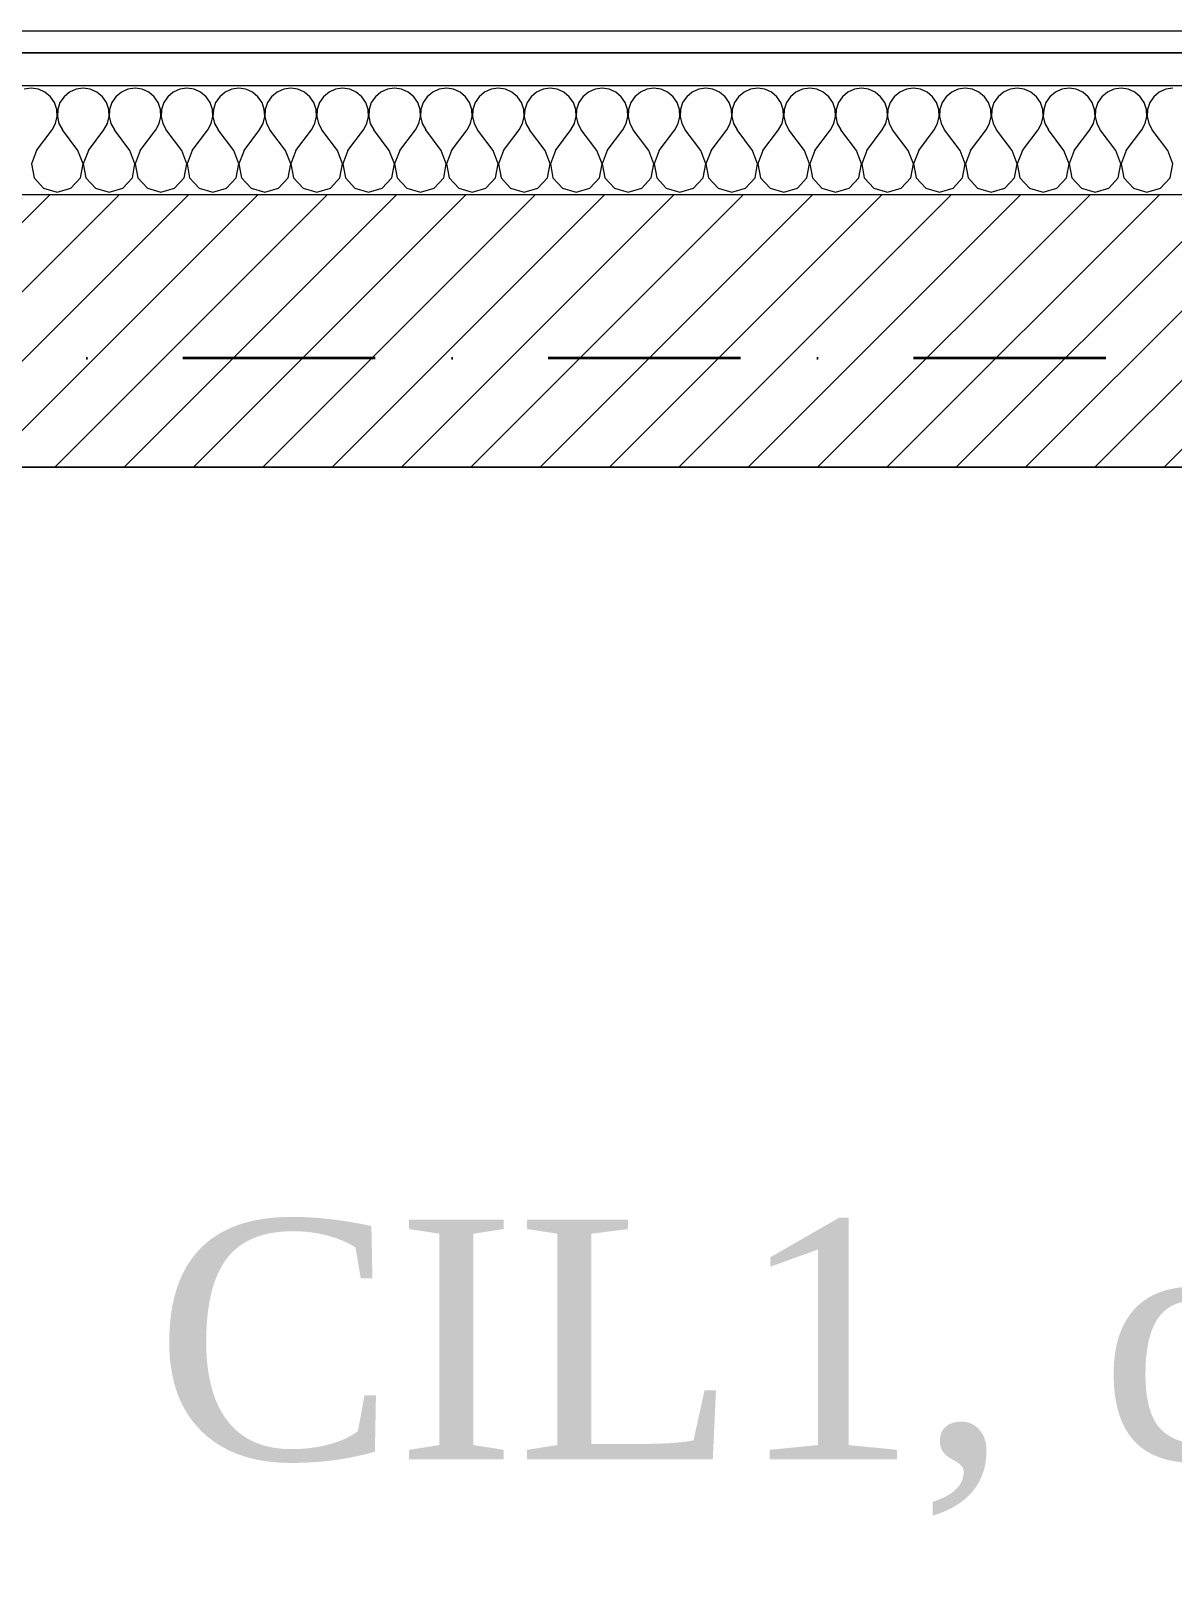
# Model space of a CAD drawing. Header units: millimetres. Extents: x 1322820 to 1391563, y 1051909 to 1098256.
# Drawn here: x 1359569 to 1360616, y 1089540 to 1090971 of the extents above; entities that cross this region are included whole.
import ezdxf
from ezdxf.enums import TextEntityAlignment as Align

# ---------------------------------------------------------------- set-up
doc = ezdxf.new("R2010")
doc.units = ezdxf.units.MM
doc.header["$MEASUREMENT"] = 0
doc.linetypes.add('Dot & Dashed', pattern=[335.138881, 176.388884, -88.194442, 0, -70.555556])
doc.layers.get('0').update_dxf_attribs({"true_color": 0x787878})
for name, color, linetype, true_color in [('arhitectura - decoratii fatada', 7, 'Continuous', 0x787878), ('New_arhitectura - axe', 7, 'Continuous', 0x787878), ('New_rezistenta - pereti de rezistenta', 7, 'Continuous', 0x787878)]:
    doc.layers.add(name, color=color, linetype=linetype, true_color=true_color)
for name, color, linetype, lineweight, true_color in [('arhitectura - decoratii fatada_Pen_No__101', 7, 'Continuous', 13, 0x787878), ('New_arhitectura - axe_Pen_No__201', 7, 'Continuous', 35, 0x787878), ('New_arhitectura - suprafete DTAC_Pen_No__2', 7, 'Continuous', 13, 0x787878), ('New_rezistenta - pereti de rezistenta_Pen_No__1', 7, 'Continuous', 13, 0x787878), ('New_rezistenta - pereti de rezistenta_Pen_No__21', 7, 'Continuous', 20, 0x787878), ('rezistenta - scari_Pen_No__1', 7, 'Continuous', 13, 0x787878)]:
    doc.layers.add(name, color=color, linetype=linetype, lineweight=lineweight, true_color=true_color)
doc.layers.add('circuite iluminat vitali', color=1, linetype='Continuous')
doc.styles.add('GENERATED_STYLE_1', font='arialbd.ttf')

# ---------------------------------------------------------------- blocks, each defined once
blk = doc.blocks.new('*X47', base_point=(1356235.2, 1078942.6))
at = {"layer": 'New_rezistenta - pereti de rezistenta_Pen_No__1', "color": 7, "linetype": 'Continuous', "lineweight": 13}
for p, q in [((1359568.6, 1090918.2), (1359562.1, 1090917.3)), ((1359575.1, 1090917.3), (1359568.6, 1090918.2)), ((1359581.1, 1090914.7), (1359575.1, 1090917.3)), ((1359586.1, 1090910.5), (1359581.1, 1090914.7)), ((1359589.9, 1090905.1), (1359586.1, 1090910.5)), ((1359592, 1090898.8), (1359589.9, 1090905.1)), ((1359594.9, 1090905.1), (1359592.8, 1090898.8)), ((1359598.6, 1090910.5), (1359594.9, 1090905.1)), ((1359603.7, 1090914.7), (1359598.6, 1090910.5)), ((1359609.7, 1090917.3), (1359603.7, 1090914.7)), ((1359616.2, 1090918.2), (1359609.7, 1090917.3)), ((1359622.7, 1090917.3), (1359616.2, 1090918.2)), ((1359628.7, 1090914.7), (1359622.7, 1090917.3)), ((1359633.8, 1090910.5), (1359628.7, 1090914.7)), ((1359637.5, 1090905.1), (1359633.8, 1090910.5)), ((1359639.6, 1090898.8), (1359637.5, 1090905.1)), ((1359642.5, 1090905.1), (1359640.4, 1090898.8)), ((1359646.2, 1090910.5), (1359642.5, 1090905.1)), ((1359651.3, 1090914.7), (1359646.2, 1090910.5)), ((1359657.3, 1090917.3), (1359651.3, 1090914.7)), ((1359663.8, 1090918.2), (1359657.3, 1090917.3)), ((1359670.3, 1090917.3), (1359663.8, 1090918.2)), ((1359676.3, 1090914.7), (1359670.3, 1090917.3)), ((1359681.4, 1090910.5), (1359676.3, 1090914.7)), ((1359685.1, 1090905.1), (1359681.4, 1090910.5)), ((1359687.2, 1090898.8), (1359685.1, 1090905.1)), ((1359690.1, 1090905.1), (1359688, 1090898.8)), ((1359693.9, 1090910.5), (1359690.1, 1090905.1)), ((1359698.9, 1090914.7), (1359693.9, 1090910.5)), ((1359704.9, 1090917.3), (1359698.9, 1090914.7)), ((1359711.4, 1090918.2), (1359704.9, 1090917.3)), ((1359717.9, 1090917.3), (1359711.4, 1090918.2)), ((1359723.9, 1090914.7), (1359717.9, 1090917.3)), ((1359729, 1090910.5), (1359723.9, 1090914.7)), ((1359732.7, 1090905.1), (1359729, 1090910.5)), ((1359734.8, 1090898.8), (1359732.7, 1090905.1)), ((1359737.7, 1090905.1), (1359735.7, 1090898.8)), ((1359741.5, 1090910.5), (1359737.7, 1090905.1)), ((1359746.5, 1090914.7), (1359741.5, 1090910.5)), ((1359752.5, 1090917.3), (1359746.5, 1090914.7)), ((1359759, 1090918.2), (1359752.5, 1090917.3)), ((1359765.6, 1090917.3), (1359759, 1090918.2)), ((1359771.6, 1090914.7), (1359765.6, 1090917.3)), ((1359776.6, 1090910.5), (1359771.6, 1090914.7)), ((1359780.3, 1090905.1), (1359776.6, 1090910.5)), ((1359782.4, 1090898.8), (1359780.3, 1090905.1)), ((1359785.4, 1090905.1), (1359783.3, 1090898.8)), ((1359789.1, 1090910.5), (1359785.4, 1090905.1)), ((1359794.1, 1090914.7), (1359789.1, 1090910.5)), ((1359800.2, 1090917.3), (1359794.1, 1090914.7)), ((1359806.7, 1090918.2), (1359800.2, 1090917.3)), ((1359813.2, 1090917.3), (1359806.7, 1090918.2)), ((1359819.2, 1090914.7), (1359813.2, 1090917.3)), ((1359824.2, 1090910.5), (1359819.2, 1090914.7)), ((1359828, 1090905.1), (1359824.2, 1090910.5)), ((1359830.1, 1090898.8), (1359828, 1090905.1)), ((1359833, 1090905.1), (1359830.9, 1090898.8)), ((1359836.7, 1090910.5), (1359833, 1090905.1)), ((1359841.8, 1090914.7), (1359836.7, 1090910.5)), ((1359847.8, 1090917.3), (1359841.8, 1090914.7)), ((1359854.3, 1090918.2), (1359847.8, 1090917.3)), ((1359860.8, 1090917.3), (1359854.3, 1090918.2)), ((1359866.8, 1090914.7), (1359860.8, 1090917.3)), ((1359871.9, 1090910.5), (1359866.8, 1090914.7)), ((1359875.6, 1090905.1), (1359871.9, 1090910.5)), ((1359877.7, 1090898.8), (1359875.6, 1090905.1)), ((1359880.6, 1090905.1), (1359878.5, 1090898.8)), ((1359884.3, 1090910.5), (1359880.6, 1090905.1)), ((1359889.4, 1090914.7), (1359884.3, 1090910.5)), ((1359895.4, 1090917.3), (1359889.4, 1090914.7)), ((1359901.9, 1090918.2), (1359895.4, 1090917.3)), ((1359908.4, 1090917.3), (1359901.9, 1090918.2)), ((1359914.4, 1090914.7), (1359908.4, 1090917.3)), ((1359919.5, 1090910.5), (1359914.4, 1090914.7)), ((1359923.2, 1090905.1), (1359919.5, 1090910.5)), ((1359925.3, 1090898.8), (1359923.2, 1090905.1)), ((1359928.2, 1090905.1), (1359926.1, 1090898.8)), ((1359931.9, 1090910.5), (1359928.2, 1090905.1)), ((1359937, 1090914.7), (1359931.9, 1090910.5)), ((1359943, 1090917.3), (1359937, 1090914.7)), ((1359949.5, 1090918.2), (1359943, 1090917.3)), ((1359956, 1090917.3), (1359949.5, 1090918.2)), ((1359962, 1090914.7), (1359956, 1090917.3)), ((1359967.1, 1090910.5), (1359962, 1090914.7)), ((1359970.8, 1090905.1), (1359967.1, 1090910.5)), ((1359972.9, 1090898.8), (1359970.8, 1090905.1)), ((1359975.8, 1090905.1), (1359973.7, 1090898.8)), ((1359979.6, 1090910.5), (1359975.8, 1090905.1)), ((1359984.6, 1090914.7), (1359979.6, 1090910.5)), ((1359990.6, 1090917.3), (1359984.6, 1090914.7)), ((1359997.1, 1090918.2), (1359990.6, 1090917.3)), ((1360003.6, 1090917.3), (1359997.1, 1090918.2)), ((1360009.7, 1090914.7), (1360003.6, 1090917.3)), ((1360014.7, 1090910.5), (1360009.7, 1090914.7)), ((1360018.4, 1090905.1), (1360014.7, 1090910.5)), ((1360020.5, 1090898.8), (1360018.4, 1090905.1)), ((1360023.5, 1090905.1), (1360021.4, 1090898.8)), ((1360027.2, 1090910.5), (1360023.5, 1090905.1)), ((1360032.2, 1090914.7), (1360027.2, 1090910.5)), ((1360038.3, 1090917.3), (1360032.2, 1090914.7)), ((1360044.8, 1090918.2), (1360038.3, 1090917.3)), ((1360051.3, 1090917.3), (1360044.8, 1090918.2)), ((1360057.3, 1090914.7), (1360051.3, 1090917.3)), ((1360062.3, 1090910.5), (1360057.3, 1090914.7)), ((1360066.1, 1090905.1), (1360062.3, 1090910.5)), ((1360068.2, 1090898.8), (1360066.1, 1090905.1)), ((1360071.1, 1090905.1), (1360069, 1090898.8)), ((1360074.8, 1090910.5), (1360071.1, 1090905.1)), ((1360079.9, 1090914.7), (1360074.8, 1090910.5)), ((1360085.9, 1090917.3), (1360079.9, 1090914.7)), ((1360092.4, 1090918.2), (1360085.9, 1090917.3)), ((1360098.9, 1090917.3), (1360092.4, 1090918.2)), ((1360104.9, 1090914.7), (1360098.9, 1090917.3)), ((1360110, 1090910.5), (1360104.9, 1090914.7)), ((1360113.7, 1090905.1), (1360110, 1090910.5)), ((1360115.8, 1090898.8), (1360113.7, 1090905.1)), ((1360118.7, 1090905.1), (1360116.6, 1090898.8)), ((1360122.4, 1090910.5), (1360118.7, 1090905.1)), ((1360127.5, 1090914.7), (1360122.4, 1090910.5)), ((1360133.5, 1090917.3), (1360127.5, 1090914.7)), ((1360140, 1090918.2), (1360133.5, 1090917.3)), ((1360146.5, 1090917.3), (1360140, 1090918.2)), ((1360152.5, 1090914.7), (1360146.5, 1090917.3)), ((1360157.6, 1090910.5), (1360152.5, 1090914.7)), ((1360161.3, 1090905.1), (1360157.6, 1090910.5)), ((1360163.4, 1090898.8), (1360161.3, 1090905.1)), ((1360166.3, 1090905.1), (1360164.2, 1090898.8)), ((1360170, 1090910.5), (1360166.3, 1090905.1)), ((1360175.1, 1090914.7), (1360170, 1090910.5)), ((1360181.1, 1090917.3), (1360175.1, 1090914.7)), ((1360187.6, 1090918.2), (1360181.1, 1090917.3)), ((1360194.1, 1090917.3), (1360187.6, 1090918.2)), ((1360200.1, 1090914.7), (1360194.1, 1090917.3)), ((1360205.2, 1090910.5), (1360200.1, 1090914.7)), ((1360208.9, 1090905.1), (1360205.2, 1090910.5)), ((1360211, 1090898.8), (1360208.9, 1090905.1)), ((1360213.9, 1090905.1), (1360211.8, 1090898.8)), ((1360217.7, 1090910.5), (1360213.9, 1090905.1)), ((1360222.7, 1090914.7), (1360217.7, 1090910.5)), ((1360228.7, 1090917.3), (1360222.7, 1090914.7)), ((1360235.2, 1090918.2), (1360228.7, 1090917.3)), ((1360241.7, 1090917.3), (1360235.2, 1090918.2)), ((1360247.8, 1090914.7), (1360241.7, 1090917.3)), ((1360252.8, 1090910.5), (1360247.8, 1090914.7)), ((1360256.5, 1090905.1), (1360252.8, 1090910.5)), ((1360258.6, 1090898.8), (1360256.5, 1090905.1)), ((1360261.6, 1090905.1), (1360259.5, 1090898.8)), ((1360265.3, 1090910.5), (1360261.6, 1090905.1)), ((1360270.3, 1090914.7), (1360265.3, 1090910.5)), ((1360276.3, 1090917.3), (1360270.3, 1090914.7)), ((1360282.9, 1090918.2), (1360276.3, 1090917.3)), ((1360289.4, 1090917.3), (1360282.9, 1090918.2)), ((1360295.4, 1090914.7), (1360289.4, 1090917.3)), ((1360300.4, 1090910.5), (1360295.4, 1090914.7)), ((1360304.2, 1090905.1), (1360300.4, 1090910.5)), ((1360306.3, 1090898.8), (1360304.2, 1090905.1)), ((1360309.2, 1090905.1), (1360307.1, 1090898.8)), ((1360312.9, 1090910.5), (1360309.2, 1090905.1)), ((1360318, 1090914.7), (1360312.9, 1090910.5)), ((1360324, 1090917.3), (1360318, 1090914.7)), ((1360330.5, 1090918.2), (1360324, 1090917.3)), ((1360337, 1090917.3), (1360330.5, 1090918.2)), ((1360343, 1090914.7), (1360337, 1090917.3)), ((1360348, 1090910.5), (1360343, 1090914.7)), ((1360351.8, 1090905.1), (1360348, 1090910.5)), ((1360353.9, 1090898.8), (1360351.8, 1090905.1)), ((1360356.8, 1090905.1), (1360354.7, 1090898.8)), ((1360360.5, 1090910.5), (1360356.8, 1090905.1)), ((1360365.6, 1090914.7), (1360360.5, 1090910.5)), ((1360371.6, 1090917.3), (1360365.6, 1090914.7)), ((1360378.1, 1090918.2), (1360371.6, 1090917.3)), ((1360384.6, 1090917.3), (1360378.1, 1090918.2)), ((1360390.6, 1090914.7), (1360384.6, 1090917.3)), ((1360395.7, 1090910.5), (1360390.6, 1090914.7)), ((1360399.4, 1090905.1), (1360395.7, 1090910.5)), ((1360401.5, 1090898.8), (1360399.4, 1090905.1)), ((1360404.4, 1090905.1), (1360402.3, 1090898.8)), ((1360408.1, 1090910.5), (1360404.4, 1090905.1)), ((1360413.2, 1090914.7), (1360408.1, 1090910.5)), ((1360419.2, 1090917.3), (1360413.2, 1090914.7)), ((1360425.7, 1090918.2), (1360419.2, 1090917.3)), ((1360432.2, 1090917.3), (1360425.7, 1090918.2)), ((1360438.2, 1090914.7), (1360432.2, 1090917.3)), ((1360443.3, 1090910.5), (1360438.2, 1090914.7)), ((1360447, 1090905.1), (1360443.3, 1090910.5)), ((1360449.1, 1090898.8), (1360447, 1090905.1)), ((1360452, 1090905.1), (1360449.9, 1090898.8)), ((1360455.8, 1090910.5), (1360452, 1090905.1)), ((1360460.8, 1090914.7), (1360455.8, 1090910.5)), ((1360466.8, 1090917.3), (1360460.8, 1090914.7)), ((1360473.3, 1090918.2), (1360466.8, 1090917.3)), ((1360479.8, 1090917.3), (1360473.3, 1090918.2)), ((1360485.8, 1090914.7), (1360479.8, 1090917.3)), ((1360490.9, 1090910.5), (1360485.8, 1090914.7)), ((1360494.6, 1090905.1), (1360490.9, 1090910.5)), ((1360496.7, 1090898.8), (1360494.6, 1090905.1)), ((1360499.7, 1090905.1), (1360497.6, 1090898.8)), ((1360503.4, 1090910.5), (1360499.7, 1090905.1)), ((1360508.4, 1090914.7), (1360503.4, 1090910.5)), ((1360514.4, 1090917.3), (1360508.4, 1090914.7)), ((1360521, 1090918.2), (1360514.4, 1090917.3)), ((1360527.5, 1090917.3), (1360521, 1090918.2)), ((1360533.5, 1090914.7), (1360527.5, 1090917.3)), ((1360538.5, 1090910.5), (1360533.5, 1090914.7)), ((1360542.2, 1090905.1), (1360538.5, 1090910.5)), ((1360544.3, 1090898.8), (1360542.2, 1090905.1)), ((1360547.3, 1090905.1), (1360545.2, 1090898.8)), ((1360551, 1090910.5), (1360547.3, 1090905.1)), ((1360556.1, 1090914.7), (1360551, 1090910.5)), ((1360562.1, 1090917.3), (1360556.1, 1090914.7)), ((1360568.6, 1090918.2), (1360562.1, 1090917.3)), ((1360575.1, 1090917.3), (1360568.6, 1090918.2)), ((1360581.1, 1090914.7), (1360575.1, 1090917.3)), ((1360586.1, 1090910.5), (1360581.1, 1090914.7)), ((1360589.9, 1090905.1), (1360586.1, 1090910.5)), ((1360592, 1090898.8), (1360589.9, 1090905.1)), ((1360594.9, 1090905.1), (1360592.8, 1090898.8)), ((1360598.6, 1090910.5), (1360594.9, 1090905.1)), ((1360603.7, 1090914.7), (1360598.6, 1090910.5)), ((1360609.7, 1090917.3), (1360603.7, 1090914.7)), ((1360616.2, 1090918.2), (1360609.7, 1090917.3)), ((1359590.8, 1090885.9), (1359592.3, 1090892.3)), ((1359592.3, 1090892.3), (1359592, 1090898.8)), ((1359592.8, 1090898.8), (1359592.5, 1090892.3)), ((1359592.5, 1090892.3), (1359594, 1090885.9)), ((1359638.4, 1090885.9), (1359639.9, 1090892.3)), ((1359639.9, 1090892.3), (1359639.6, 1090898.8)), ((1359640.4, 1090898.8), (1359640.1, 1090892.3)), ((1359640.1, 1090892.3), (1359641.6, 1090885.9)), ((1359686, 1090885.9), (1359687.5, 1090892.3)), ((1359687.5, 1090892.3), (1359687.2, 1090898.8)), ((1359688, 1090898.8), (1359687.7, 1090892.3)), ((1359687.7, 1090892.3), (1359689.2, 1090885.9)), ((1359733.7, 1090885.9), (1359735.1, 1090892.3)), ((1359735.1, 1090892.3), (1359734.8, 1090898.8)), ((1359735.7, 1090898.8), (1359735.3, 1090892.3)), ((1359735.3, 1090892.3), (1359736.8, 1090885.9)), ((1359781.3, 1090885.9), (1359782.8, 1090892.3)), ((1359782.8, 1090892.3), (1359782.4, 1090898.8)), ((1359783.3, 1090898.8), (1359783, 1090892.3)), ((1359783, 1090892.3), (1359784.4, 1090885.9)), ((1359828.9, 1090885.9), (1359830.4, 1090892.3)), ((1359830.4, 1090892.3), (1359830.1, 1090898.8)), ((1359830.9, 1090898.8), (1359830.6, 1090892.3)), ((1359830.6, 1090892.3), (1359832.1, 1090885.9)), ((1359876.5, 1090885.9), (1359878, 1090892.3)), ((1359878, 1090892.3), (1359877.7, 1090898.8)), ((1359878.5, 1090898.8), (1359878.2, 1090892.3)), ((1359878.2, 1090892.3), (1359879.7, 1090885.9)), ((1359924.1, 1090885.9), (1359925.6, 1090892.3)), ((1359925.6, 1090892.3), (1359925.3, 1090898.8)), ((1359926.1, 1090898.8), (1359925.8, 1090892.3)), ((1359925.8, 1090892.3), (1359927.3, 1090885.9)), ((1359971.7, 1090885.9), (1359973.2, 1090892.3)), ((1359973.2, 1090892.3), (1359972.9, 1090898.8)), ((1359973.7, 1090898.8), (1359973.4, 1090892.3)), ((1359973.4, 1090892.3), (1359974.9, 1090885.9)), ((1360019.4, 1090885.9), (1360020.9, 1090892.3)), ((1360020.9, 1090892.3), (1360020.5, 1090898.8)), ((1360021.4, 1090898.8), (1360021, 1090892.3)), ((1360021, 1090892.3), (1360022.5, 1090885.9)), ((1360067, 1090885.9), (1360068.5, 1090892.3)), ((1360068.5, 1090892.3), (1360068.2, 1090898.8)), ((1360069, 1090898.8), (1360068.7, 1090892.3)), ((1360068.7, 1090892.3), (1360070.2, 1090885.9)), ((1360114.6, 1090885.9), (1360116.1, 1090892.3)), ((1360116.1, 1090892.3), (1360115.8, 1090898.8)), ((1360116.6, 1090898.8), (1360116.3, 1090892.3)), ((1360116.3, 1090892.3), (1360117.8, 1090885.9)), ((1360162.2, 1090885.9), (1360163.7, 1090892.3)), ((1360163.7, 1090892.3), (1360163.4, 1090898.8)), ((1360164.2, 1090898.8), (1360163.9, 1090892.3)), ((1360163.9, 1090892.3), (1360165.4, 1090885.9)), ((1360209.8, 1090885.9), (1360211.3, 1090892.3)), ((1360211.3, 1090892.3), (1360211, 1090898.8)), ((1360211.8, 1090898.8), (1360211.5, 1090892.3)), ((1360211.5, 1090892.3), (1360213, 1090885.9)), ((1360257.5, 1090885.9), (1360258.9, 1090892.3)), ((1360258.9, 1090892.3), (1360258.6, 1090898.8)), ((1360259.5, 1090898.8), (1360259.1, 1090892.3)), ((1360259.1, 1090892.3), (1360260.6, 1090885.9)), ((1360305.1, 1090885.9), (1360306.6, 1090892.3)), ((1360306.6, 1090892.3), (1360306.3, 1090898.8)), ((1360307.1, 1090898.8), (1360306.8, 1090892.3)), ((1360306.8, 1090892.3), (1360308.2, 1090885.9)), ((1360352.7, 1090885.9), (1360354.2, 1090892.3)), ((1360354.2, 1090892.3), (1360353.9, 1090898.8)), ((1360354.7, 1090898.8), (1360354.4, 1090892.3)), ((1360354.4, 1090892.3), (1360355.9, 1090885.9)), ((1360400.3, 1090885.9), (1360401.8, 1090892.3)), ((1360401.8, 1090892.3), (1360401.5, 1090898.8)), ((1360402.3, 1090898.8), (1360402, 1090892.3)), ((1360402, 1090892.3), (1360403.5, 1090885.9)), ((1360447.9, 1090885.9), (1360449.4, 1090892.3)), ((1360449.4, 1090892.3), (1360449.1, 1090898.8)), ((1360449.9, 1090898.8), (1360449.6, 1090892.3)), ((1360449.6, 1090892.3), (1360451.1, 1090885.9)), ((1360495.6, 1090885.9), (1360497, 1090892.3)), ((1360497, 1090892.3), (1360496.7, 1090898.8)), ((1360497.6, 1090898.8), (1360497.2, 1090892.3)), ((1360497.2, 1090892.3), (1360498.7, 1090885.9)), ((1360543.2, 1090885.9), (1360544.7, 1090892.3)), ((1360544.7, 1090892.3), (1360544.3, 1090898.8)), ((1360545.2, 1090898.8), (1360544.9, 1090892.3)), ((1360544.9, 1090892.3), (1360546.3, 1090885.9)), ((1360590.8, 1090885.9), (1360592.3, 1090892.3)), ((1360592.3, 1090892.3), (1360592, 1090898.8)), ((1360592.8, 1090898.8), (1360592.5, 1090892.3)), ((1360592.5, 1090892.3), (1360594, 1090885.9)), ((1359573.3, 1090861.1), (1359587.6, 1090880.1)), ((1359587.6, 1090880.1), (1359590.8, 1090885.9)), ((1359594, 1090885.9), (1359597.1, 1090880.1)), ((1359611.4, 1090861.1), (1359597.1, 1090880.1)), ((1359621, 1090861.1), (1359635.2, 1090880.1)), ((1359635.2, 1090880.1), (1359638.4, 1090885.9)), ((1359641.6, 1090885.9), (1359644.8, 1090880.1)), ((1359659, 1090861.1), (1359644.8, 1090880.1)), ((1359668.6, 1090861.1), (1359682.9, 1090880.1)), ((1359682.9, 1090880.1), (1359686, 1090885.9)), ((1359689.2, 1090885.9), (1359692.4, 1090880.1)), ((1359706.7, 1090861.1), (1359692.4, 1090880.1)), ((1359716.2, 1090861.1), (1359730.5, 1090880.1)), ((1359730.5, 1090880.1), (1359733.7, 1090885.9)), ((1359736.8, 1090885.9), (1359740, 1090880.1)), ((1359754.3, 1090861.1), (1359740, 1090880.1)), ((1359763.8, 1090861.1), (1359778.1, 1090880.1)), ((1359778.1, 1090880.1), (1359781.3, 1090885.9)), ((1359784.4, 1090885.9), (1359787.6, 1090880.1)), ((1359801.9, 1090861.1), (1359787.6, 1090880.1)), ((1359811.4, 1090861.1), (1359825.7, 1090880.1)), ((1359825.7, 1090880.1), (1359828.9, 1090885.9)), ((1359832.1, 1090885.9), (1359835.2, 1090880.1)), ((1359849.5, 1090861.1), (1359835.2, 1090880.1)), ((1359859, 1090861.1), (1359873.3, 1090880.1)), ((1359873.3, 1090880.1), (1359876.5, 1090885.9)), ((1359879.7, 1090885.9), (1359882.9, 1090880.1)), ((1359897.1, 1090861.1), (1359882.9, 1090880.1)), ((1359906.7, 1090861.1), (1359921, 1090880.1)), ((1359921, 1090880.1), (1359924.1, 1090885.9)), ((1359927.3, 1090885.9), (1359930.5, 1090880.1)), ((1359944.8, 1090861.1), (1359930.5, 1090880.1)), ((1359954.3, 1090861.1), (1359968.6, 1090880.1)), ((1359968.6, 1090880.1), (1359971.7, 1090885.9)), ((1359974.9, 1090885.9), (1359978.1, 1090880.1)), ((1359992.4, 1090861.1), (1359978.1, 1090880.1)), ((1360001.9, 1090861.1), (1360016.2, 1090880.1)), ((1360016.2, 1090880.1), (1360019.4, 1090885.9)), ((1360022.5, 1090885.9), (1360025.7, 1090880.1)), ((1360040, 1090861.1), (1360025.7, 1090880.1)), ((1360049.5, 1090861.1), (1360063.8, 1090880.1)), ((1360063.8, 1090880.1), (1360067, 1090885.9)), ((1360070.2, 1090885.9), (1360073.3, 1090880.1)), ((1360087.6, 1090861.1), (1360073.3, 1090880.1)), ((1360097.1, 1090861.1), (1360111.4, 1090880.1)), ((1360111.4, 1090880.1), (1360114.6, 1090885.9)), ((1360117.8, 1090885.9), (1360121, 1090880.1)), ((1360135.2, 1090861.1), (1360121, 1090880.1)), ((1360144.8, 1090861.1), (1360159, 1090880.1)), ((1360159, 1090880.1), (1360162.2, 1090885.9)), ((1360165.4, 1090885.9), (1360168.6, 1090880.1)), ((1360182.9, 1090861.1), (1360168.6, 1090880.1)), ((1360192.4, 1090861.1), (1360206.7, 1090880.1)), ((1360206.7, 1090880.1), (1360209.8, 1090885.9)), ((1360213, 1090885.9), (1360216.2, 1090880.1)), ((1360230.5, 1090861.1), (1360216.2, 1090880.1)), ((1360240, 1090861.1), (1360254.3, 1090880.1)), ((1360254.3, 1090880.1), (1360257.5, 1090885.9)), ((1360260.6, 1090885.9), (1360263.8, 1090880.1)), ((1360278.1, 1090861.1), (1360263.8, 1090880.1)), ((1360287.6, 1090861.1), (1360301.9, 1090880.1)), ((1360301.9, 1090880.1), (1360305.1, 1090885.9)), ((1360308.2, 1090885.9), (1360311.4, 1090880.1)), ((1360325.7, 1090861.1), (1360311.4, 1090880.1)), ((1360335.2, 1090861.1), (1360349.5, 1090880.1)), ((1360349.5, 1090880.1), (1360352.7, 1090885.9)), ((1360355.9, 1090885.9), (1360359, 1090880.1)), ((1360373.3, 1090861.1), (1360359, 1090880.1)), ((1360382.9, 1090861.1), (1360397.1, 1090880.1)), ((1360397.1, 1090880.1), (1360400.3, 1090885.9)), ((1360403.5, 1090885.9), (1360406.7, 1090880.1)), ((1360421, 1090861.1), (1360406.7, 1090880.1)), ((1360430.5, 1090861.1), (1360444.8, 1090880.1)), ((1360444.8, 1090880.1), (1360447.9, 1090885.9)), ((1360451.1, 1090885.9), (1360454.3, 1090880.1)), ((1360468.6, 1090861.1), (1360454.3, 1090880.1)), ((1360478.1, 1090861.1), (1360492.4, 1090880.1)), ((1360492.4, 1090880.1), (1360495.6, 1090885.9)), ((1360498.7, 1090885.9), (1360501.9, 1090880.1)), ((1360516.2, 1090861.1), (1360501.9, 1090880.1)), ((1360525.7, 1090861.1), (1360540, 1090880.1)), ((1360540, 1090880.1), (1360543.2, 1090885.9)), ((1360546.3, 1090885.9), (1360549.5, 1090880.1)), ((1360563.8, 1090861.1), (1360549.5, 1090880.1)), ((1360573.3, 1090861.1), (1360587.6, 1090880.1)), ((1360587.6, 1090880.1), (1360590.8, 1090885.9)), ((1360594, 1090885.9), (1360597.1, 1090880.1)), ((1360611.4, 1090861.1), (1360597.1, 1090880.1)), ((1359573.3, 1090861.1), (1359568.7, 1090848.9)), ((1359568.7, 1090848.9), (1359571.1, 1090836.1)), ((1359616.1, 1090848.9), (1359611.4, 1090861.1)), ((1359613.7, 1090836.1), (1359616.1, 1090848.9)), ((1359621, 1090861.1), (1359616.3, 1090848.9)), ((1359616.3, 1090848.9), (1359618.7, 1090836.1)), ((1359663.7, 1090848.9), (1359659, 1090861.1)), ((1359661.3, 1090836.1), (1359663.7, 1090848.9)), ((1359668.6, 1090861.1), (1359663.9, 1090848.9)), ((1359663.9, 1090848.9), (1359666.3, 1090836.1)), ((1359711.3, 1090848.9), (1359706.7, 1090861.1)), ((1359708.9, 1090836.1), (1359711.3, 1090848.9)), ((1359716.2, 1090861.1), (1359711.5, 1090848.9)), ((1359711.5, 1090848.9), (1359713.9, 1090836.1)), ((1359758.9, 1090848.9), (1359754.3, 1090861.1)), ((1359756.5, 1090836.1), (1359758.9, 1090848.9)), ((1359763.8, 1090861.1), (1359759.1, 1090848.9)), ((1359759.1, 1090848.9), (1359761.6, 1090836.1)), ((1359806.6, 1090848.9), (1359801.9, 1090861.1)), ((1359804.2, 1090836.1), (1359806.6, 1090848.9)), ((1359811.4, 1090861.1), (1359806.8, 1090848.9)), ((1359806.8, 1090848.9), (1359809.2, 1090836.1)), ((1359854.2, 1090848.9), (1359849.5, 1090861.1)), ((1359851.8, 1090836.1), (1359854.2, 1090848.9)), ((1359859, 1090861.1), (1359854.4, 1090848.9)), ((1359854.4, 1090848.9), (1359856.8, 1090836.1)), ((1359901.8, 1090848.9), (1359897.1, 1090861.1)), ((1359899.4, 1090836.1), (1359901.8, 1090848.9)), ((1359906.7, 1090861.1), (1359902, 1090848.9)), ((1359902, 1090848.9), (1359904.4, 1090836.1)), ((1359949.4, 1090848.9), (1359944.8, 1090861.1)), ((1359947, 1090836.1), (1359949.4, 1090848.9)), ((1359954.3, 1090861.1), (1359949.6, 1090848.9)), ((1359949.6, 1090848.9), (1359952, 1090836.1)), ((1359997, 1090848.9), (1359992.4, 1090861.1)), ((1359994.6, 1090836.1), (1359997, 1090848.9)), ((1360001.9, 1090861.1), (1359997.2, 1090848.9)), ((1359997.2, 1090848.9), (1359999.7, 1090836.1)), ((1360044.7, 1090848.9), (1360040, 1090861.1)), ((1360042.2, 1090836.1), (1360044.7, 1090848.9)), ((1360049.5, 1090861.1), (1360044.9, 1090848.9)), ((1360044.9, 1090848.9), (1360047.3, 1090836.1)), ((1360092.3, 1090848.9), (1360087.6, 1090861.1)), ((1360089.9, 1090836.1), (1360092.3, 1090848.9)), ((1360097.1, 1090861.1), (1360092.5, 1090848.9)), ((1360092.5, 1090848.9), (1360094.9, 1090836.1)), ((1360139.9, 1090848.9), (1360135.2, 1090861.1)), ((1360137.5, 1090836.1), (1360139.9, 1090848.9)), ((1360144.8, 1090861.1), (1360140.1, 1090848.9)), ((1360140.1, 1090848.9), (1360142.5, 1090836.1)), ((1360187.5, 1090848.9), (1360182.9, 1090861.1)), ((1360185.1, 1090836.1), (1360187.5, 1090848.9)), ((1360192.4, 1090861.1), (1360187.7, 1090848.9)), ((1360187.7, 1090848.9), (1360190.1, 1090836.1)), ((1360235.1, 1090848.9), (1360230.5, 1090861.1)), ((1360232.7, 1090836.1), (1360235.1, 1090848.9)), ((1360240, 1090861.1), (1360235.3, 1090848.9)), ((1360235.3, 1090848.9), (1360237.7, 1090836.1)), ((1360282.8, 1090848.9), (1360278.1, 1090861.1)), ((1360280.3, 1090836.1), (1360282.8, 1090848.9)), ((1360287.6, 1090861.1), (1360283, 1090848.9)), ((1360283, 1090848.9), (1360285.4, 1090836.1)), ((1360330.4, 1090848.9), (1360325.7, 1090861.1)), ((1360328, 1090836.1), (1360330.4, 1090848.9)), ((1360335.2, 1090861.1), (1360330.6, 1090848.9)), ((1360330.6, 1090848.9), (1360333, 1090836.1)), ((1360378, 1090848.9), (1360373.3, 1090861.1)), ((1360375.6, 1090836.1), (1360378, 1090848.9)), ((1360382.9, 1090861.1), (1360378.2, 1090848.9)), ((1360378.2, 1090848.9), (1360380.6, 1090836.1)), ((1360425.6, 1090848.9), (1360421, 1090861.1)), ((1360423.2, 1090836.1), (1360425.6, 1090848.9)), ((1360430.5, 1090861.1), (1360425.8, 1090848.9)), ((1360425.8, 1090848.9), (1360428.2, 1090836.1)), ((1360473.2, 1090848.9), (1360468.6, 1090861.1)), ((1360470.8, 1090836.1), (1360473.2, 1090848.9)), ((1360478.1, 1090861.1), (1360473.4, 1090848.9)), ((1360473.4, 1090848.9), (1360475.8, 1090836.1)), ((1360520.9, 1090848.9), (1360516.2, 1090861.1)), ((1360518.4, 1090836.1), (1360520.9, 1090848.9)), ((1360525.7, 1090861.1), (1360521, 1090848.9)), ((1360521, 1090848.9), (1360523.5, 1090836.1)), ((1360568.5, 1090848.9), (1360563.8, 1090861.1)), ((1360566.1, 1090836.1), (1360568.5, 1090848.9)), ((1360573.3, 1090861.1), (1360568.7, 1090848.9)), ((1360568.7, 1090848.9), (1360571.1, 1090836.1)), ((1360616.1, 1090848.9), (1360611.4, 1090861.1)), ((1360613.7, 1090836.1), (1360616.1, 1090848.9)), ((1359571.1, 1090836.1), (1359579.9, 1090826.5)), ((1359604.9, 1090826.5), (1359613.7, 1090836.1)), ((1359618.7, 1090836.1), (1359627.5, 1090826.5)), ((1359652.5, 1090826.5), (1359661.3, 1090836.1)), ((1359666.3, 1090836.1), (1359675.1, 1090826.5)), ((1359700.1, 1090826.5), (1359708.9, 1090836.1)), ((1359713.9, 1090836.1), (1359722.7, 1090826.5)), ((1359747.8, 1090826.5), (1359756.5, 1090836.1)), ((1359761.6, 1090836.1), (1359770.3, 1090826.5)), ((1359795.4, 1090826.5), (1359804.2, 1090836.1)), ((1359809.2, 1090836.1), (1359818, 1090826.5)), ((1359843, 1090826.5), (1359851.8, 1090836.1)), ((1359856.8, 1090836.1), (1359865.6, 1090826.5)), ((1359890.6, 1090826.5), (1359899.4, 1090836.1)), ((1359904.4, 1090836.1), (1359913.2, 1090826.5)), ((1359938.2, 1090826.5), (1359947, 1090836.1)), ((1359952, 1090836.1), (1359960.8, 1090826.5)), ((1359985.8, 1090826.5), (1359994.6, 1090836.1)), ((1359999.7, 1090836.1), (1360008.4, 1090826.5)), ((1360033.5, 1090826.5), (1360042.2, 1090836.1)), ((1360047.3, 1090836.1), (1360056.1, 1090826.5)), ((1360081.1, 1090826.5), (1360089.9, 1090836.1)), ((1360094.9, 1090836.1), (1360103.7, 1090826.5)), ((1360128.7, 1090826.5), (1360137.5, 1090836.1)), ((1360142.5, 1090836.1), (1360151.3, 1090826.5)), ((1360176.3, 1090826.5), (1360185.1, 1090836.1)), ((1360190.1, 1090836.1), (1360198.9, 1090826.5)), ((1360223.9, 1090826.5), (1360232.7, 1090836.1)), ((1360237.7, 1090836.1), (1360246.5, 1090826.5)), ((1360271.6, 1090826.5), (1360280.3, 1090836.1)), ((1360285.4, 1090836.1), (1360294.1, 1090826.5)), ((1360319.2, 1090826.5), (1360328, 1090836.1)), ((1360333, 1090836.1), (1360341.8, 1090826.5)), ((1360366.8, 1090826.5), (1360375.6, 1090836.1)), ((1360380.6, 1090836.1), (1360389.4, 1090826.5)), ((1360414.4, 1090826.5), (1360423.2, 1090836.1)), ((1360428.2, 1090836.1), (1360437, 1090826.5)), ((1360462, 1090826.5), (1360470.8, 1090836.1)), ((1360475.8, 1090836.1), (1360484.6, 1090826.5)), ((1360509.7, 1090826.5), (1360518.4, 1090836.1)), ((1360523.5, 1090836.1), (1360532.2, 1090826.5)), ((1360557.3, 1090826.5), (1360566.1, 1090836.1)), ((1360571.1, 1090836.1), (1360579.9, 1090826.5)), ((1360604.9, 1090826.5), (1360613.7, 1090836.1)), ((1359579.9, 1090826.5), (1359592.4, 1090823)), ((1359592.4, 1090823), (1359604.9, 1090826.5)), ((1359627.5, 1090826.5), (1359640, 1090823)), ((1359640, 1090823), (1359652.5, 1090826.5)), ((1359675.1, 1090826.5), (1359687.6, 1090823)), ((1359687.6, 1090823), (1359700.1, 1090826.5)), ((1359722.7, 1090826.5), (1359735.2, 1090823)), ((1359735.2, 1090823), (1359747.8, 1090826.5)), ((1359770.3, 1090826.5), (1359782.9, 1090823)), ((1359782.9, 1090823), (1359795.4, 1090826.5)), ((1359818, 1090826.5), (1359830.5, 1090823)), ((1359830.5, 1090823), (1359843, 1090826.5)), ((1359865.6, 1090826.5), (1359878.1, 1090823)), ((1359878.1, 1090823), (1359890.6, 1090826.5)), ((1359913.2, 1090826.5), (1359925.7, 1090823)), ((1359925.7, 1090823), (1359938.2, 1090826.5)), ((1359960.8, 1090826.5), (1359973.3, 1090823)), ((1359973.3, 1090823), (1359985.8, 1090826.5)), ((1360008.4, 1090826.5), (1360021, 1090823)), ((1360021, 1090823), (1360033.5, 1090826.5)), ((1360056.1, 1090826.5), (1360068.6, 1090823)), ((1360068.6, 1090823), (1360081.1, 1090826.5)), ((1360103.7, 1090826.5), (1360116.2, 1090823)), ((1360116.2, 1090823), (1360128.7, 1090826.5)), ((1360151.3, 1090826.5), (1360163.8, 1090823)), ((1360163.8, 1090823), (1360176.3, 1090826.5)), ((1360198.9, 1090826.5), (1360211.4, 1090823)), ((1360211.4, 1090823), (1360223.9, 1090826.5)), ((1360246.5, 1090826.5), (1360259, 1090823)), ((1360259, 1090823), (1360271.6, 1090826.5)), ((1360294.1, 1090826.5), (1360306.7, 1090823)), ((1360306.7, 1090823), (1360319.2, 1090826.5)), ((1360341.8, 1090826.5), (1360354.3, 1090823)), ((1360354.3, 1090823), (1360366.8, 1090826.5)), ((1360389.4, 1090826.5), (1360401.9, 1090823)), ((1360401.9, 1090823), (1360414.4, 1090826.5)), ((1360437, 1090826.5), (1360449.5, 1090823)), ((1360449.5, 1090823), (1360462, 1090826.5)), ((1360484.6, 1090826.5), (1360497.1, 1090823)), ((1360497.1, 1090823), (1360509.7, 1090826.5)), ((1360532.2, 1090826.5), (1360544.8, 1090823)), ((1360544.8, 1090823), (1360557.3, 1090826.5)), ((1360579.9, 1090826.5), (1360592.4, 1090823)), ((1360592.4, 1090823), (1360604.9, 1090826.5))]:
    blk.add_line(p, q, dxfattribs=at)
blk = doc.blocks.new('Wall_14_1', base_point=(1356728.5, 1090570.6))
at = {"layer": 'New_rezistenta - pereti de rezistenta', "linetype": 'Continuous', "lineweight": 0, "true_color": 0x000000}
h = blk.add_hatch(dxfattribs=at)
h.set_pattern_fill('BETON_ARMAT_0001', color=18, style=0, pattern_type=2)
h.set_pattern_definition([(45, (1356235.236, 1078942.57), (-31.8198, 31.8198), [])])
h.paths.add_polyline_path([(1356728.5, 1090570.6), (1361828.5, 1090570.6), (1361828.5, 1090820.6), (1356728.5, 1090820.6)])
at = {"layer": 'New_rezistenta - pereti de rezistenta_Pen_No__21', "color": 7, "linetype": 'Continuous', "lineweight": 20}
for p, q in [((1361828.5, 1090920.6), (1356728.5, 1090920.6)), ((1361828.5, 1090820.6), (1356728.5, 1090820.6))]:
    blk.add_line(p, q, dxfattribs=at)
at = {"layer": 'New_rezistenta - pereti de rezistenta_Pen_No__21', "color": 7, "linetype": 'Continuous', "lineweight": 20, "flags": 128}
for points in [[(1361828.5, 1090950.6), (1356728.5, 1090950.6)], [(1356728.5, 1090570.6), (1361578.5, 1090570.6)]]:
    blk.add_lwpolyline(points, dxfattribs=at)
at = {"layer": 'New_rezistenta - pereti de rezistenta', "color": 7, "lineweight": 20}
blk.add_blockref('*X47', (1356235.2, 1078942.6), dxfattribs=at)
blk = doc.blocks.new('Wall_129_1', base_point=(1361141.9, 1090970.6))
at = {"layer": 'arhitectura - decoratii fatada_Pen_No__101', "color": 253, "linetype": 'Continuous', "lineweight": 13, "flags": 128}
for points in [[(1361141.9, 1090970.6), (1358240.2, 1090970.6)], [(1358240.2, 1090950.6), (1361141.9, 1090950.6)]]:
    blk.add_lwpolyline(points, dxfattribs=at)
blk = doc.blocks.new('Wall_130_1', base_point=(1361141.9, 1090970.6))
at = {"layer": 'arhitectura - decoratii fatada_Pen_No__101', "color": 253, "linetype": 'Continuous', "lineweight": 13, "flags": 128}
for points in [[(1361141.9, 1090970.6), (1358240.2, 1090970.6)], [(1358240.2, 1090950.6), (1361141.9, 1090950.6)]]:
    blk.add_lwpolyline(points, dxfattribs=at)
blk = doc.blocks.new('Wall_131_1', base_point=(1361141.9, 1090970.6))
at = {"layer": 'arhitectura - decoratii fatada_Pen_No__101', "color": 253, "linetype": 'Continuous', "lineweight": 13, "flags": 128}
for points in [[(1361141.9, 1090970.6), (1358240.2, 1090970.6)], [(1358240.2, 1090950.6), (1361141.9, 1090950.6)]]:
    blk.add_lwpolyline(points, dxfattribs=at)
blk = doc.blocks.new('Standard grid marker_3')
at = {"layer": 'New_arhitectura - axe_Pen_No__201', "linetype": 'Dot & Dashed', "lineweight": 35}
blk.add_line((1000, 0), (27856.1, 0), dxfattribs=at)
at = {"layer": 'New_arhitectura - axe_Pen_No__201', "lineweight": 35, "style": 'GENERATED_STYLE_1'}
blk.add_attdef('AC_MarkerText_1', text='', height=125, rotation=180, dxfattribs=at).set_placement((-106.1, 7.1), align=Align.MIDDLE_CENTER)
blk = doc.blocks.new('terasa')
at = {"layer": 'New_arhitectura - suprafete DTAC_Pen_No__2', "linetype": 'Continuous', "lineweight": 13, "flags": 128}
blk.add_lwpolyline([(1357078.539, 1083020.6), (1361578.539, 1083020.6), (1361578.539, 1090570.6), (1357078.539, 1090570.6)], close=True, dxfattribs=at)
at = {"layer": 'rezistenta - scari_Pen_No__1', "linetype": 'Continuous', "lineweight": 13}
blk.add_line((1361578.539, 1090570.6), (1357078.539, 1090570.6), dxfattribs=at)
at = {"layer": 'arhitectura - decoratii fatada', "lineweight": 20}
for name in ['Wall_129_1', 'Wall_130_1', 'Wall_131_1']:
    blk.add_blockref(name, (1361141.872, 1090970.6), dxfattribs=at)
at = {"layer": 'New_arhitectura - axe', "linetype": 'Continuous', "lineweight": 13, "zscale": 1000, "rotation": 180}
blk.add_blockref('Standard grid marker_3', (1375634.605, 1090670.6), dxfattribs=at)
at = {"layer": 'New_rezistenta - pereti de rezistenta', "lineweight": 20}
blk.add_blockref('Wall_14_1', (1356728.539, 1090570.6), dxfattribs=at)

msp = doc.modelspace()

# ---------------------------------------------------------------- block references
msp.add_blockref('terasa', (0, 0))

# ---------------------------------------------------------------- next in the draw order: texts
at = {"layer": 'circuite iluminat vitali', "insert": (1359681.6, 1089880.2), "char_height": 220, "width": 7878.54, "attachment_point": 1}
msp.add_mtext('{\\fTimes New Roman|b0|i0|c0|p18;CIL1, circ 9}', dxfattribs=at)

doc.saveas('drawing.dxf')
